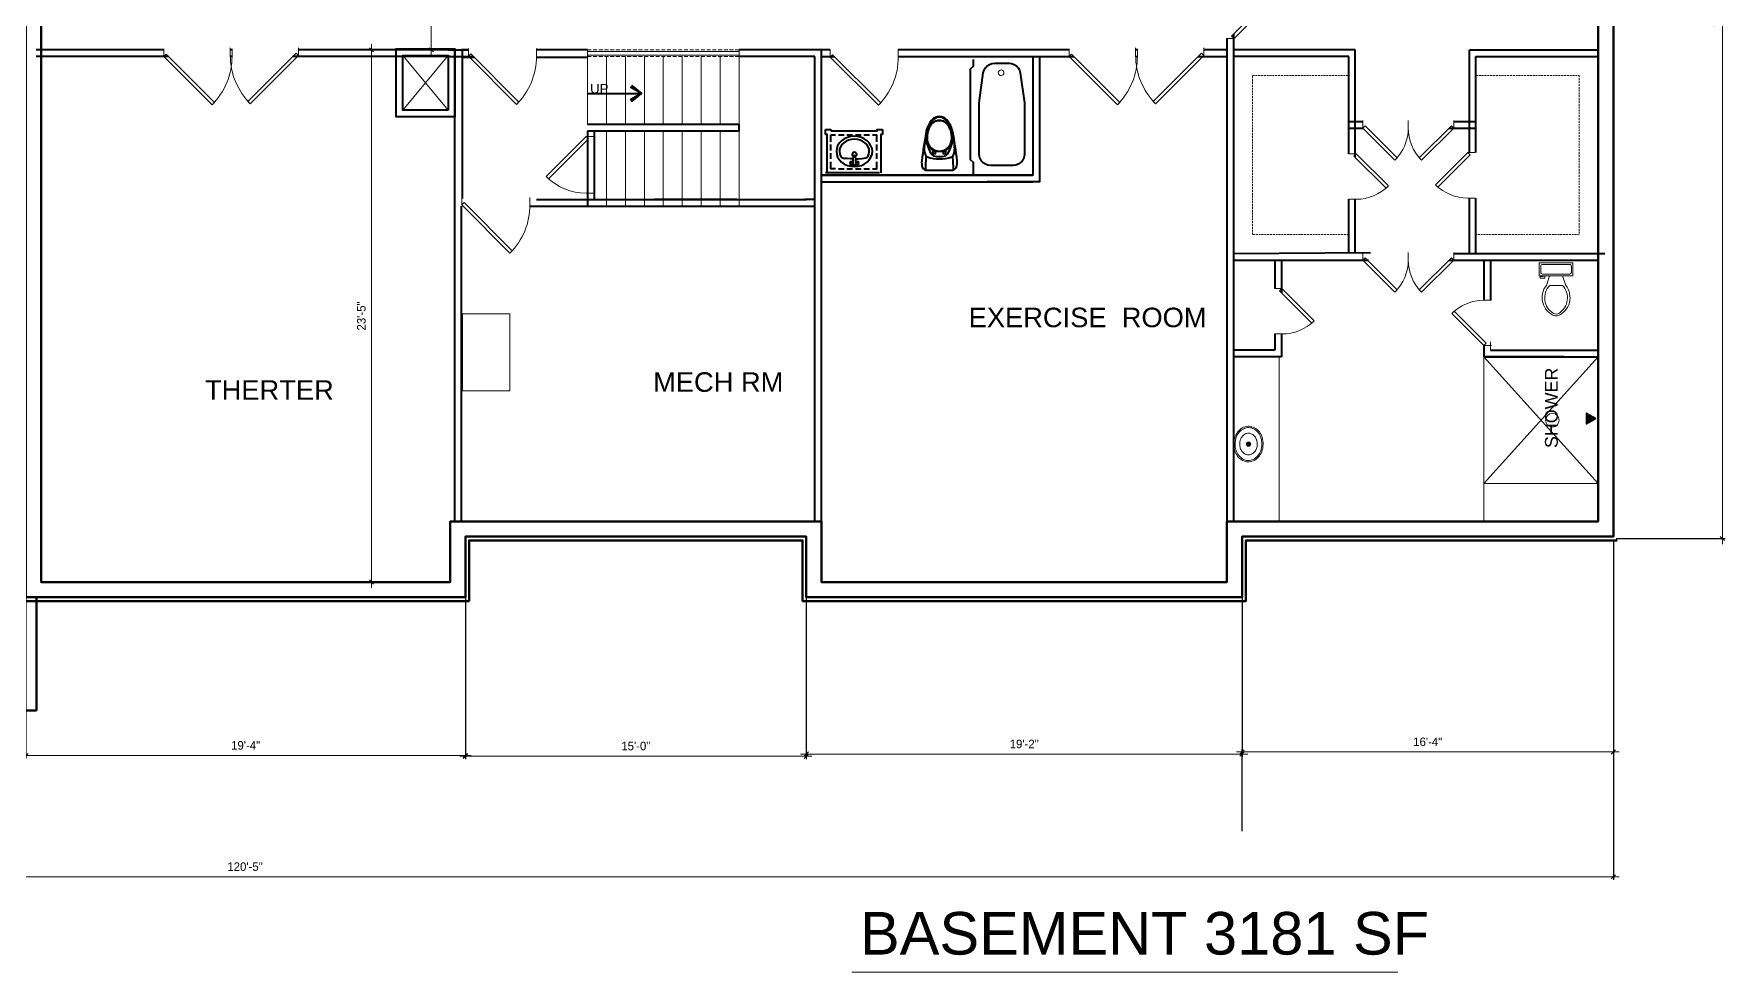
# Model space of a CAD drawing. Extents: x 4834 to 83801, y -13735 to 32221.
# Drawn here: x 10086 to 10979, y -10942 to -10446 of the extents above; entities that cross this region are included whole.
import ezdxf

# ---------------------------------------------------------------- set-up
doc = ezdxf.new("R2010")
doc.units = 0
doc.header["$LTSCALE"] = 8
doc.header["$MEASUREMENT"] = 0
doc.linetypes.add('HIDDEN', pattern=[0.375, 0.25, -0.125])
doc.linetypes.add('Hidden (½x)', pattern=[0.1875, 0.125, -0.0625])
doc.layers.get('0').update_dxf_attribs({"lineweight": 9})
doc.layers.get('DefPoints').update_dxf_attribs({"color": 17})
for name, color, linetype, lineweight in [('A-DIM-480', 52, 'Continuous', 18), ('A-LIGHT+', 133, 'Continuous', 9), ('A-stairs', 30, 'Continuous', 13), ('A-WALL', 7, 'Continuous', 40), ('A-Wall-New', 1, 'Continuous', 50), ('A-Wall-Partition', 3, 'Continuous', 35), ('AFURNITURE', 134, 'Continuous', 18), ('Details', 2, 'Continuous', 15), ('DIM', 8, 'Continuous', 5), ('door', 43, 'Continuous', 13), ('Furniture', 132, 'Continuous', 5), ('hatch', 8, 'Continuous', 13), ('TEXT', 6, 'Continuous', 25)]:
    doc.layers.add(name, color=color, linetype=linetype, lineweight=lineweight)
doc.layers.add('PDF2_Layer 1', color=7, linetype='Continuous', true_color=0xffffff)
doc.layers.add('PDF3_Text', color=7, linetype='Continuous')
doc.styles.add('PDF Arial', font='arial.ttf')
doc.styles.get("Standard").update_dxf_attribs({"font": 'stylu.ttf'})
doc.dimstyles.new('Forum 24', dxfattribs={"dimscale": 24, "dimtxt": 0.1875, "dimasz": 0.09375, "dimexe": 0.0625, "dimexo": 0.0625, "dimgap": 0.125, "dimtad": 1, "dimdec": 4, "dimrnd": 1, "dimzin": 7, "dimdsep": 46, "dimlunit": 4, "dimtxsty": 'Standard', "dimblk": 'OBLIQUE', "dimblk1": 'DIMTICK', "dimblk2": 'OBLIQUE', "dimcen": -0.0625, "dimdle": 0.125, "dimclrd": 256, "dimclre": 256, "dimclrt": 256, "dimadec": 0, "dimazin": 0, "dimtfac": 1, "dimtdec": 4, "dimtmove": 1, "dimatfit": 3, "dimfxl": 0.0625, "dimtvp": 1.2, "dimfrac": 2, "dimtolj": 1, "dimtzin": 7, "dimlwd": 13, "dimarcsym": 0})

# ---------------------------------------------------------------- blocks, each defined once
blk = doc.blocks.new('Toilet - top')
for p, q in [((-10, -8.5), (-8, -8.5)), ((-10, -9.5), (-10, -8.5)), ((-7, -9.5), (-10, -9.5)), ((-8, -8.5), (-8, -8)), ((-7, -8), (-7, -9.5)), ((-4, -8), (-6, -14)), ((4, -8), (6, -14)), ((9.5, -6), (9.5, -2)), ((4, -14), (-4, -14))]:
    blk.add_line(p, q)
blk.add_lwpolyline([(10.5, -8), (10.5, 0), (-10.5, 0), (-10.5, -8)], close=True)
for points in [[(-9.5, -2), (-9.5, -6)], [(8.5, -1), (-8.5, -1)], [(-8.5, -7), (8.5, -7)]]:
    blk.add_lwpolyline(points)
for centre, radius, start, end in [((-8.6, -1.9), 0.884, 81.8699, 188.1301), ((-8.6, -6.1), 0.884, 171.8699, 278.1301), ((8.6, -1.9), 0.884, 351.8699, 98.1301), ((8.6, -6.1), 0.884, 261.8699, 8.1301), ((3.5, -21.6), 12.2, 141.4691, 247.9714), ((4.2, -21.8), 11.3, 136.3677, 238.9468), ((-3.5, -21.6), 12.2, 292.0284, 38.5307), ((-4.2, -21.8), 11.3, 301.053, 43.6321), ((0, -27.9), 4, 245.7318, 294.2682), ((0, -29), 4, 254.8605, 285.1395)]:
    blk.add_arc(centre, radius, start, end)
blk = doc.blocks.new('*U2475')
for p, q in [((-24, 0), (-24, 4)), ((0, 0), (0, 4))]:
    blk.add_line(p, q)
blk.add_lwpolyline([(0, 0), (-16.97, -16.97), (-18.21, -15.73), (-1.24, 1.24)], close=True)
blk.add_arc((0, 0), 24, 180, 225)
blk = doc.blocks.new('Sink - Oval top')
for p, q in [((-1, 0), (1, 0)), ((0, 1), (0, -1))]:
    blk.add_line(p, q)
at = {"linetype": 'Continuous'}
for points in [[(-12.2, 0.4, 0.117634), (-11.5, -3.4, 0.104469), (-8.9, -6.8, 0.090016), (-5.1, -9.1, 0.08192), (-0.3, -10, 0.08192), (4.5, -9.4, 0.090016), (8.4, -7.4, 0.104469), (11.2, -4.1, 0.117634), (12.2, -0.4, 0.117634), (11.5, 3.4, 0.104469), (8.9, 6.8, 0.090016), (5.1, 9.1, 0.08192), (0.3, 10, 0.08192), (-4.5, 9.4, 0.090016), (-8.4, 7.4, 0.104469), (-11.2, 4.1, 0.117634)], [(-11.3, 0.2, 0.118622), (-10.5, -3.3, 0.104678), (-8.1, -6.4, 0.089562), (-4.5, -8.4, 0.081185), (-0.1, -9.2, 0.081185), (4.3, -8.5, 0.089562), (7.9, -6.6, 0.104678), (10.4, -3.5, 0.118622), (11.3, -0.2, 0.118622), (10.5, 3.3, 0.104678), (8.1, 6.4, 0.089562), (4.5, 8.4, 0.081185), (0.1, 9.2, 0.081185), (-4.3, 8.5, 0.089562), (-7.9, 6.6, 0.104678), (-10.4, 3.5, 0.118622)], [(-7.4, 0.1, 0.118283), (-6.9, -2.2, 0.104607), (-5.3, -4.2, 0.089718), (-3, -5.5, 0.081436), (-0.1, -6, 0.081436), (2.8, -5.6, 0.089718), (5.2, -4.3, 0.104607), (6.9, -2.3, 0.118283), (7.4, -0.1, 0.118283), (6.9, 2.2, 0.104607), (5.3, 4.2, 0.089718), (3, 5.5, 0.081436), (0.1, 6, 0.081436), (-2.8, 5.6, 0.089718), (-5.2, 4.3, 0.104607), (-6.9, 2.3, 0.118283)]]:
    blk.add_lwpolyline(points, format="xyb", close=True, dxfattribs=at)
for radius in [1.5, 1]:
    blk.add_circle((0, 0), radius)
blk = doc.blocks.new('*U2477')
for p, q in [((0, 0), (0, -4)), ((24, 0), (24, -4))]:
    blk.add_line(p, q)
blk.add_lwpolyline([(0, 0), (16.97, 16.97), (18.21, 15.73), (1.24, -1.24)], close=True)
blk.add_arc((0, 0), 24, 0, 45)
blk = doc.blocks.new('*U2476')
for p, q in [((0, 0), (0, 4)), ((24, 0), (24, 4))]:
    blk.add_line(p, q)
blk.add_lwpolyline([(0, 0), (16.97, -16.97), (18.21, -15.73), (1.24, 1.24)], close=True)
blk.add_arc((0, 0), 24, 315, 0)
blk = doc.blocks.new('*U2486')
for p, q in [((0, 0), (0, -4)), ((24, 0), (24, -4))]:
    blk.add_line(p, q)
blk.add_lwpolyline([(0, 0), (16.97, 16.97), (18.21, 15.73), (1.24, -1.24)], close=True)
blk.add_arc((0, 0), 24, 0, 45)
blk = doc.blocks.new('*U2568')
for p, q in [((0, 0), (0, -4)), ((-36, 0), (-36, -4))]:
    blk.add_line(p, q)
blk.add_lwpolyline([(0, 0), (-25.46, 25.46), (-26.69, 24.22), (-1.24, -1.24)], close=True)
blk.add_arc((0, 0), 36, 135, 180)
blk = doc.blocks.new('*U172')
for p, q in [((-36, 0), (-36, 4)), ((0, 0), (0, 4))]:
    blk.add_line(p, q)
blk.add_lwpolyline([(0, 0), (-25.46, -25.46), (-26.69, -24.22), (-1.24, 1.24)], close=True)
blk.add_arc((0, 0), 36, 180, 225)
blk = doc.blocks.new('*U2569')
for p, q in [((-36, 0), (-36, 4)), ((0, 0), (0, 4))]:
    blk.add_line(p, q)
blk.add_lwpolyline([(0, 0), (-25.46, -25.46), (-26.69, -24.22), (-1.24, 1.24)], close=True)
blk.add_arc((0, 0), 36, 180, 225)
blk = doc.blocks.new('*U2692')
for p, q in [((0, 0), (0, 4)), ((36, 0), (36, 4))]:
    blk.add_line(p, q)
blk.add_lwpolyline([(0, 0), (25.46, -25.46), (26.69, -24.22), (1.24, 1.24)], close=True)
blk.add_arc((0, 0), 36, 315, 0)
blk = doc.blocks.new('_Oblique')
at = {"color": 0, "linetype": 'ByBlock', "lineweight": -2}
blk.add_line((-0.5, -0.5), (0.5, 0.5), dxfattribs=at)
blk = doc.blocks.new('*D2670')
at = {"layer": 'A-DIM-480', "lineweight": -2, "transparency": 16777216}
for p, q in [((10919.55, -10714.08), (10919.55, -10826.79)), ((10723.55, -10867.08), (10723.55, -10823.79))]:
    blk.add_line(p, q, dxfattribs=at)
at = {"layer": 'A-DIM-480', "lineweight": 13, "transparency": 16777216}
blk.add_line((10720.55, -10825.29), (10922.55, -10825.29), dxfattribs=at)
at = {"layer": 'DefPoints', "color": 0, "transparency": 16777216}
for p in [(10919.55, -10712.58), (10919.55, -10825.29), (10723.55, -10868.58)]:
    blk.add_point(p, dxfattribs=at)
at = {"layer": 'A-DIM-480', "lineweight": 13, "transparency": 16777216, "xscale": 2.25, "yscale": 2.25, "zscale": 2.25, "rotation": 180}
blk.add_blockref('_Oblique', (10723.55, -10825.29), dxfattribs=at)
at = {"layer": 'A-DIM-480', "lineweight": 13, "transparency": 16777216, "xscale": 2.25, "yscale": 2.25, "zscale": 2.25}
blk.add_blockref('_Oblique', (10919.55, -10825.29), dxfattribs=at)
at = {"layer": 'A-DIM-480', "transparency": 16777216, "insert": (10821.55, -10819.94), "char_height": 4.5, "attachment_point": 5}
blk.add_mtext('\\A1;16\'-4"', dxfattribs=at)
blk = doc.blocks.new('DIMTICK')
for p, q in [((-1, 0), (1, 0)), ((0, 1), (0, -1))]:
    blk.add_line(p, q)
at = {"const_width": 0.141}
blk.add_lwpolyline([(0.71, 0.71), (-0.71, -0.71)], dxfattribs=at)
blk = doc.blocks.new('*D2671')
at = {"layer": 'A-DIM-480', "lineweight": -2, "transparency": 16777216}
for p, q in [((10919.55, -10714.08), (10919.55, -10892.72)), ((9474.78, -10806.08), (9474.78, -10892.72))]:
    blk.add_line(p, q, dxfattribs=at)
at = {"layer": 'A-DIM-480', "lineweight": 13, "transparency": 16777216}
blk.add_line((9471.78, -10891.22), (10922.55, -10891.22), dxfattribs=at)
at = {"layer": 'DefPoints', "color": 0, "transparency": 16777216}
for p in [(10919.55, -10712.58), (9474.78, -10804.58), (10919.55, -10891.22)]:
    blk.add_point(p, dxfattribs=at)
at = {"layer": 'A-DIM-480', "lineweight": 13, "transparency": 16777216, "xscale": 2.25, "yscale": 2.25, "zscale": 2.25, "rotation": 180}
blk.add_blockref('_Oblique', (9474.78, -10891.22), dxfattribs=at)
at = {"layer": 'A-DIM-480', "lineweight": 13, "transparency": 16777216, "xscale": 2.25, "yscale": 2.25, "zscale": 2.25}
blk.add_blockref('_Oblique', (10919.55, -10891.22), dxfattribs=at)
at = {"layer": 'A-DIM-480', "transparency": 16777216, "insert": (10197.16, -10885.85), "char_height": 4.5, "attachment_point": 5}
blk.add_mtext('\\A1;120\'-5"', dxfattribs=at)
blk = doc.blocks.new('*D2669')
at = {"layer": 'A-DIM-480', "lineweight": -2, "transparency": 16777216}
for p, q in [((10921.05, -10156.5), (10978.59, -10156.5)), ((10921.05, -10712.58), (10978.59, -10712.58))]:
    blk.add_line(p, q, dxfattribs=at)
at = {"layer": 'A-DIM-480', "lineweight": 13, "transparency": 16777216}
blk.add_line((10977.09, -10715.58), (10977.09, -10153.5), dxfattribs=at)
at = {"layer": 'DefPoints', "color": 0, "transparency": 16777216}
for p in [(10919.55, -10156.5), (10977.09, -10156.5), (10919.55, -10712.58)]:
    blk.add_point(p, dxfattribs=at)
at = {"layer": 'A-DIM-480', "lineweight": 13, "transparency": 16777216, "xscale": 2.25, "yscale": 2.25, "zscale": 2.25}
for p, rotation in [((10977.09, -10156.5), 90), ((10977.09, -10712.58), 270)]:
    blk.add_blockref('_Oblique', p, dxfattribs=dict(at, rotation=rotation))
at = {"layer": 'A-DIM-480', "transparency": 16777216, "insert": (10971.74, -10434.54), "char_height": 4.5, "attachment_point": 5, "rotation": 90}
blk.add_mtext('\\A1;46\'-4"', dxfattribs=at)
blk = doc.blocks.new('*D2677')
at = {"layer": 'A-DIM-480', "lineweight": -2, "transparency": 16777216}
for p, q in [((10081.49, -10738.71), (10081.49, -10828.67)), ((10313.47, -10746.08), (10313.47, -10828.67))]:
    blk.add_line(p, q, dxfattribs=at)
at = {"layer": 'A-DIM-480', "lineweight": 13, "transparency": 16777216}
blk.add_line((10078.49, -10827.17), (10316.47, -10827.17), dxfattribs=at)
at = {"layer": 'DefPoints', "color": 0, "transparency": 16777216}
for p in [(10081.49, -10737.21), (10313.47, -10744.58), (10313.47, -10827.17)]:
    blk.add_point(p, dxfattribs=at)
at = {"layer": 'A-DIM-480', "lineweight": 13, "transparency": 16777216, "xscale": 2.25, "yscale": 2.25, "zscale": 2.25, "rotation": 180}
blk.add_blockref('_Oblique', (10081.49, -10827.17), dxfattribs=at)
at = {"layer": 'A-DIM-480', "lineweight": 13, "transparency": 16777216, "xscale": 2.25, "yscale": 2.25, "zscale": 2.25}
blk.add_blockref('_Oblique', (10313.47, -10827.17), dxfattribs=at)
at = {"layer": 'A-DIM-480', "transparency": 16777216, "insert": (10197.48, -10821.82), "char_height": 4.5, "attachment_point": 5}
blk.add_mtext('\\A1;19\'-4"', dxfattribs=at)
blk = doc.blocks.new('*D2678')
at = {"layer": 'A-DIM-480', "lineweight": -2, "transparency": 16777216}
for p, q in [((10313.47, -10714.08), (10313.47, -10829.04)), ((10493.47, -10714.08), (10493.47, -10829.04))]:
    blk.add_line(p, q, dxfattribs=at)
at = {"layer": 'A-DIM-480', "lineweight": 13, "transparency": 16777216}
blk.add_line((10310.47, -10827.54), (10496.47, -10827.54), dxfattribs=at)
at = {"layer": 'DefPoints', "color": 0, "transparency": 16777216}
for p in [(10313.47, -10712.58), (10493.47, -10712.58), (10493.47, -10827.54)]:
    blk.add_point(p, dxfattribs=at)
at = {"layer": 'A-DIM-480', "lineweight": 13, "transparency": 16777216, "xscale": 2.25, "yscale": 2.25, "zscale": 2.25, "rotation": 180}
blk.add_blockref('_Oblique', (10313.47, -10827.54), dxfattribs=at)
at = {"layer": 'A-DIM-480', "lineweight": 13, "transparency": 16777216, "xscale": 2.25, "yscale": 2.25, "zscale": 2.25}
blk.add_blockref('_Oblique', (10493.47, -10827.54), dxfattribs=at)
at = {"layer": 'A-DIM-480', "transparency": 16777216, "insert": (10403.47, -10822.18), "char_height": 4.5, "attachment_point": 5}
blk.add_mtext('\\A1;15\'-0"', dxfattribs=at)
blk = doc.blocks.new('*D2679')
at = {"layer": 'A-DIM-480', "lineweight": -2, "transparency": 16777216}
for p, q in [((10723.55, -10737.08), (10723.55, -10827.92)), ((10493.47, -10746.08), (10493.47, -10827.92))]:
    blk.add_line(p, q, dxfattribs=at)
at = {"layer": 'A-DIM-480', "lineweight": 13, "transparency": 16777216}
blk.add_line((10490.47, -10826.42), (10726.55, -10826.42), dxfattribs=at)
at = {"layer": 'DefPoints', "color": 0, "transparency": 16777216}
for p in [(10723.55, -10735.58), (10493.47, -10744.58), (10723.55, -10826.42)]:
    blk.add_point(p, dxfattribs=at)
at = {"layer": 'A-DIM-480', "lineweight": 13, "transparency": 16777216, "xscale": 2.25, "yscale": 2.25, "zscale": 2.25, "rotation": 180}
blk.add_blockref('_Oblique', (10493.47, -10826.42), dxfattribs=at)
at = {"layer": 'A-DIM-480', "lineweight": 13, "transparency": 16777216, "xscale": 2.25, "yscale": 2.25, "zscale": 2.25}
blk.add_blockref('_Oblique', (10723.55, -10826.42), dxfattribs=at)
at = {"layer": 'A-DIM-480', "transparency": 16777216, "insert": (10608.51, -10821.09), "char_height": 4.5, "attachment_point": 5}
blk.add_mtext('\\A1;19\'-2"', dxfattribs=at)
blk = doc.blocks.new('*U2573')
for p, q in [((-30, 0), (-30, 4)), ((0, 0), (0, 4))]:
    blk.add_line(p, q)
blk.add_lwpolyline([(0, 0), (-21.21, -21.21), (-22.45, -19.98), (-1.24, 1.24)], close=True)
blk.add_arc((0, 0), 30, 180, 225)
blk = doc.blocks.new('*D2716')
at = {"layer": 'A-DIM-480', "lineweight": 13, "transparency": 16777216}
blk.add_line((10295.46, -10457.54), (10295.46, -10161.5), dxfattribs=at)
at = {"layer": 'A-DIM-480', "lineweight": -2, "transparency": 16777216}
for p, q in [((10313.58, -10164.5), (10293.96, -10164.5)), ((10313.58, -10454.54), (10293.96, -10454.54))]:
    blk.add_line(p, q, dxfattribs=at)
at = {"layer": 'DefPoints', "color": 0, "transparency": 16777216}
for p in [(10295.46, -10164.5), (10315.08, -10164.5), (10315.08, -10454.54)]:
    blk.add_point(p, dxfattribs=at)
at = {"layer": 'A-DIM-480', "lineweight": 13, "transparency": 16777216, "xscale": 2.25, "yscale": 2.25, "zscale": 2.25}
for p, rotation in [((10295.46, -10164.5), 90), ((10295.46, -10454.54), 270)]:
    blk.add_blockref('_Oblique', p, dxfattribs=dict(at, rotation=rotation))
at = {"layer": 'A-DIM-480', "transparency": 16777216, "insert": (10290.11, -10309.52), "char_height": 4.5, "attachment_point": 5, "rotation": 90}
blk.add_mtext('\\A1;24\'-2"', dxfattribs=at)
blk = doc.blocks.new('*D2717')
at = {"layer": 'A-DIM-480', "lineweight": -2, "transparency": 16777216}
for p, q in [((10293.96, -10454.54), (10262.43, -10454.54)), ((10293.96, -10735.58), (10262.43, -10735.58))]:
    blk.add_line(p, q, dxfattribs=at)
at = {"layer": 'A-DIM-480', "lineweight": 13, "transparency": 16777216}
blk.add_line((10263.93, -10451.54), (10263.93, -10738.58), dxfattribs=at)
at = {"layer": 'DefPoints', "color": 0, "transparency": 16777216}
for p in [(10295.46, -10454.54), (10263.93, -10735.58), (10295.46, -10735.58)]:
    blk.add_point(p, dxfattribs=at)
at = {"layer": 'A-DIM-480', "lineweight": 13, "transparency": 16777216, "xscale": 2.25, "yscale": 2.25, "zscale": 2.25}
for p, rotation in [((10263.93, -10454.54), 90), ((10263.93, -10735.58), 270)]:
    blk.add_blockref('_Oblique', p, dxfattribs=dict(at, rotation=rotation))
at = {"layer": 'A-DIM-480', "transparency": 16777216, "insert": (10258.58, -10595.06), "char_height": 4.5, "attachment_point": 5, "rotation": 90}
blk.add_mtext('\\A1;23\'-5"', dxfattribs=at)

msp = doc.modelspace()

# ---------------------------------------------------------------- hatches: boundary and pattern name
at = {"layer": 'DIM'}
h = msp.add_hatch(dxfattribs=at)
h.set_pattern_fill('ANSI31', color=1, angle=30)
h.set_pattern_definition([(75, (-2128.23107, -27850.77866), (-0.1207407283, 0.03235238064), [])])
h.paths.add_polyline_path([(10905.27141, -10646.35081), (10910.21692, -10649.2061), (10905.31963, -10652.03355), (10905.31963, -10646.37865)])

# ---------------------------------------------------------------- linework, layer by layer
at = {"layer": 'A-LIGHT+'}
msp.add_lwpolyline([(10312.00916, -10593.86441), (10336.94821, -10593.86441), (10336.94821, -10634.51666), (10312.00916, -10634.51666)], close=True, dxfattribs=at)
at = {"layer": 'A-stairs'}
for p, q in [((10377.96661, -10454.53785), (10377.96661, -10494.03785)), ((10377.96661, -10455.38566), (10457.96661, -10455.38566)), ((10457.96661, -10454.53785), (10457.96661, -10494.03785)), ((10377.96661, -10457.38566), (10457.96661, -10457.38566)), ((10387.96661, -10458.03785), (10387.96661, -10494.03785)), ((10397.96661, -10458.03785), (10397.96661, -10494.03785)), ((10407.96661, -10458.03785), (10407.96661, -10494.03785)), ((10417.96661, -10458.03785), (10417.96661, -10494.03785)), ((10427.96661, -10458.03785), (10427.96661, -10494.03785)), ((10437.96661, -10458.03785), (10437.96661, -10494.03785)), ((10447.96661, -10458.03785), (10447.96661, -10494.03785)), ((10387.96661, -10497.53785), (10387.96661, -10537.05785)), ((10397.96661, -10497.53785), (10397.96661, -10537.05785)), ((10407.96661, -10497.53785), (10407.96661, -10537.05785)), ((10417.96661, -10497.53785), (10417.96661, -10537.05785)), ((10427.96661, -10497.53785), (10427.96661, -10537.05785)), ((10437.96661, -10497.53785), (10437.96661, -10537.05785)), ((10447.96661, -10497.53785), (10447.96661, -10537.05785)), ((10457.96661, -10497.53785), (10457.96661, -10537.05785))]:
    msp.add_line(p, q, dxfattribs=at)
at = {"layer": 'A-WALL'}
for p, q in [((10719.04946, -10446.25171), (10719.04946, -10703.57718)), ((10154.29118, -10454.53785), (10086.79885, -10454.53785)), ((10190.29118, -10454.53785), (10189.38901, -10454.53785)), ((10305.46946, -10454.53785), (10225.38901, -10454.53785)), ((10304.5069, -10454.53785), (10315.07594, -10454.53785)), ((10315.07594, -10454.53785), (10311.46946, -10454.53785)), ((10377.96661, -10454.53785), (10351.07594, -10454.53785)), ((10501.46946, -10454.53785), (10457.96661, -10454.53785)), ((10501.46946, -10713.8814), (10501.46946, -10454.53785)), ((10506.05466, -10454.53785), (10501.46946, -10454.53785)), ((10632.24558, -10454.53785), (10542.05466, -10454.53785)), ((10668.24558, -10454.53785), (10667.34342, -10454.53785)), ((10715.54946, -10454.53785), (10703.34342, -10454.53785)), ((10715.54946, -10448.50247), (10715.54946, -10703.57718)), ((10783.31667, -10454.53785), (10719.04946, -10454.53785)), ((10783.31667, -10511.22108), (10783.31667, -10454.53785)), ((10843.5253, -10454.53785), (10911.54946, -10454.53785)), ((10843.5253, -10508.77786), (10843.5253, -10454.53785)), ((10156.76605, -10458.03785), (10086.79885, -10458.03785)), ((10190.29118, -10458.03785), (10189.39248, -10458.03785)), ((10305.46946, -10458.03785), (10222.41414, -10458.03785)), ((10305.46946, -10458.03785), (10317.59302, -10458.03785)), ((10318.23087, -10458.53785), (10311.46946, -10458.53785)), ((10377.96661, -10458.53785), (10351.06952, -10458.53785)), ((10497.96946, -10458.03785), (10457.96661, -10458.03785)), ((10497.96946, -10703.57718), (10497.96946, -10458.03785)), ((10501.46946, -10458.03785), (10508.21188, -10458.03785)), ((10542.05466, -10458.03785), (10634.72046, -10458.03785)), ((10667.34689, -10458.03785), (10668.24558, -10458.03785)), ((10700.36854, -10458.03785), (10715.54946, -10458.03785)), ((10779.81667, -10458.03785), (10719.04946, -10458.03785)), ((10779.81667, -10509.42775), (10779.81667, -10458.03785)), ((10847.0253, -10458.03785), (10911.54946, -10458.03785)), ((10847.0253, -10508.77786), (10847.0253, -10458.03785)), ((10457.96661, -10494.03785), (10377.96661, -10494.03785)), ((10457.96661, -10497.53785), (10377.96661, -10497.53785)), ((10378.03705, -10497.53785), (10378.03705, -10537.05785)), ((10381.46661, -10497.53785), (10381.46661, -10533.55785)), ((10457.96661, -10497.53785), (10457.96661, -10494.03785)), ((10779.31667, -10492.30666), (10787.26031, -10492.30666)), ((10779.31667, -10495.80666), (10787.26031, -10495.80666)), ((10832.79276, -10495.80666), (10847.0253, -10495.80666)), ((10835.26031, -10492.30666), (10847.0253, -10492.30666)), ((10613.03012, -10520.75641), (10501.46946, -10520.75641)), ((10501.46946, -10520.75641), (10613.03012, -10520.75641)), ((10501.46946, -10524.25641), (10613.03012, -10524.25641)), ((10351.07594, -10533.55785), (10493.46946, -10533.55785)), ((10456.71765, -10533.55785), (10413.37432, -10533.55785)), ((10497.96946, -10533.55785), (10492.71765, -10533.55785)), ((10779.81667, -10562.01056), (10779.81667, -10533.42775)), ((10783.31667, -10562.01056), (10783.31667, -10533.45659)), ((10843.5253, -10562.01056), (10843.5253, -10532.77786)), ((10847.0253, -10562.01056), (10847.0253, -10532.77483)), ((10347.57042, -10537.05785), (10493.46946, -10537.05785)), ((10413.37432, -10537.05785), (10456.71765, -10537.05785)), ((10490.24277, -10537.05785), (10497.96946, -10537.05785)), ((10719.04946, -10562.13434), (10791.26031, -10561.51789)), ((10835.26031, -10562.01056), (10915.02946, -10562.01056)), ((10719.04946, -10565.51056), (10790.22785, -10565.51056)), ((10740.79637, -10565.51056), (10740.79637, -10580.57627)), ((10744.29637, -10565.51056), (10744.29637, -10582.75942)), ((10832.79276, -10565.51056), (10911.52946, -10565.51056)), ((10851.20736, -10566.06553), (10851.20736, -10586.74063)), ((10854.70736, -10566.06553), (10854.70736, -10586.74063)), ((10740.79637, -10604.57627), (10740.79637, -10613.11314)), ((10744.29637, -10604.57627), (10744.29637, -10616.61314)), ((10740.79637, -10613.11314), (10719.04946, -10613.11314)), ((10744.29637, -10616.61314), (10719.04946, -10616.61314)), ((10851.20736, -10610.74063), (10851.20736, -10616.61314)), ((10851.20736, -10616.61314), (10911.52946, -10616.61314)), ((10893.42229, -10616.61314), (10851.20736, -10616.61314)), ((10854.70736, -10613.11314), (10911.52946, -10613.11314))]:
    msp.add_line(p, q, dxfattribs=at)
for points in [[(10307.96946, -10489.92964), (10276.94946, -10489.92964), (10276.94946, -10453.94964), (10307.96946, -10453.94964)], [(10304.46946, -10486.42964), (10280.44946, -10486.42964), (10280.44946, -10457.44964), (10304.46946, -10457.44964)], [(10592.91946, -10461.54974), (10600.51946, -10461.54974), (10601.87946, -10461.70974), (10603.23946, -10462.19041), (10604.43946, -10462.98974), (10605.40012, -10464.11041), (10606.04012, -10465.31041), (10606.43946, -10466.75041), (10608.68012, -10482.59041), (10608.68012, -10509.54974), (10608.51946, -10510.91041), (10608.12012, -10512.19041), (10607.40012, -10513.31041), (10606.43946, -10514.26974), (10605.32012, -10514.98974), (10604.04012, -10515.39041), (10602.68012, -10515.54974), (10590.68012, -10515.54974), (10589.32012, -10515.39041), (10588.12012, -10514.98974), (10586.91946, -10514.26974), (10585.96012, -10513.31041), (10585.32012, -10512.19041), (10584.84012, -10510.91041), (10584.68012, -10509.54974), (10584.68012, -10482.59041), (10586.91946, -10466.75041), (10587.32012, -10465.31041), (10588.03946, -10464.11041), (10588.99946, -10462.98974), (10590.12012, -10462.19041), (10591.47946, -10461.70974)], [(10510.02121, -10511.14967), (10510.98054, -10512.58967), (10512.10054, -10513.78967), (10513.54054, -10514.82967), (10515.14121, -10515.54967), (10516.98054, -10515.94967), (10518.82054, -10516.10967), (10520.74054, -10515.94967), (10522.58121, -10515.54967), (10524.10054, -10514.82967), (10525.54054, -10513.78967), (10526.74054, -10512.58967), (10527.62054, -10511.14967), (10528.18054, -10509.70967), (10528.34054, -10508.10967), (10528.18054, -10506.58967), (10527.62054, -10505.14967), (10526.74054, -10503.70967), (10525.54054, -10502.50967), (10524.10054, -10501.46967), (10522.58121, -10500.74967), (10520.74054, -10500.26967), (10518.82054, -10500.10967), (10516.98054, -10500.26967), (10515.14121, -10500.74967), (10513.54054, -10501.46967), (10512.10054, -10502.50967), (10510.98054, -10503.70967), (10510.02121, -10505.14967), (10509.54054, -10506.58967), (10509.38054, -10508.10967), (10509.54054, -10509.70967)], [(10518.42121, -10510.26974), (10519.30121, -10510.26974), (10519.62121, -10515.22974), (10518.10121, -10515.22974)]]:
    msp.add_lwpolyline(points, close=True, dxfattribs=at)
for points in [[(10307.96946, -10532.96964), (10307.96946, -10453.94964)], [(10311.96946, -10532.96964), (10311.96946, -10453.94964)], [(10581.71946, -10520.75641), (10581.71946, -10514.02974), (10580.19946, -10512.58974), (10580.19946, -10464.58974), (10581.71946, -10463.06974), (10581.71946, -10459.54974)], [(10613.03012, -10458.03785), (10613.03012, -10520.75641), (10589.03012, -10520.75641)], [(10616.53012, -10458.03785), (10616.53012, -10524.25641), (10589.03012, -10524.25641)], [(10377.91639, -10477.67658), (10406.39705, -10477.67658), (10400.79639, -10480.71725), (10401.59705, -10481.67658), (10406.39705, -10477.67658), (10400.79639, -10474.42202), (10401.59705, -10473.46135), (10406.39705, -10477.67658)], [(10503.62054, -10496.58974), (10506.42054, -10496.58974)], [(10503.62054, -10499.30981), (10503.62054, -10496.58981)], [(10504.42121, -10519.54974), (10504.42121, -10499.31041), (10503.62121, -10499.31041)], [(10506.42121, -10496.58974), (10506.42121, -10497.30974)], [(10506.42121, -10497.30981), (10530.90121, -10497.30981), (10530.90121, -10496.58981), (10533.62121, -10496.58981)], [(10506.50054, -10503.14967), (10506.50054, -10499.46967)], [(10506.50054, -10499.46974), (10508.90121, -10499.46974)], [(10510.42121, -10499.46974), (10513.38054, -10499.46974)], [(10514.90054, -10499.46974), (10517.86054, -10499.46974)], [(10519.38054, -10499.46974), (10522.42121, -10499.46974)], [(10523.86121, -10499.46974), (10526.90121, -10499.46974)], [(10528.42121, -10499.46974), (10530.74054, -10499.46974)], [(10530.74054, -10503.14967), (10530.74054, -10499.46967)], [(10533.62054, -10499.30981), (10532.90054, -10499.30981), (10532.90054, -10519.54981)], [(10533.62054, -10496.58974), (10533.62054, -10499.30974)], [(10506.50054, -10507.62974), (10506.50054, -10504.58907)], [(10506.50054, -10512.10974), (10506.50054, -10509.15041)], [(10524.02121, -10511.78974), (10524.90054, -10511.62974), (10525.54054, -10511.22974), (10526.10054, -10510.58974), (10526.18054, -10510.50974), (10526.50054, -10509.54974), (10526.74054, -10508.10974), (10526.66054, -10507.06974), (10526.18054, -10505.78974), (10525.38054, -10504.58974), (10524.42121, -10503.62974), (10523.22054, -10502.82974), (10521.94054, -10502.26974), (10520.42121, -10501.86974), (10518.82054, -10501.78974), (10517.30121, -10501.86974), (10515.78054, -10502.26974), (10514.50054, -10502.82974), (10513.30121, -10503.62974), (10512.26054, -10504.58974), (10511.54054, -10505.78974), (10511.06121, -10507.06974), (10510.98054, -10508.10974), (10511.14121, -10509.54974), (10511.54054, -10510.50974), (10511.54054, -10510.58974), (10512.10054, -10511.22974), (10512.82054, -10511.62974), (10513.62054, -10511.86974)], [(10530.74054, -10507.62974), (10530.74054, -10504.58907)], [(10530.74054, -10512.10974), (10530.74054, -10509.15041)], [(10560.27946, -10507.54974), (10560.27946, -10509.31041), (10561.63946, -10509.31041), (10561.63946, -10507.70974)], [(10565.79946, -10508.26974), (10561.63946, -10508.26974)], [(10565.79946, -10507.70974), (10565.79946, -10509.30974), (10567.07946, -10509.30974), (10567.07946, -10507.55041)], [(10508.90121, -10517.30981), (10506.50054, -10517.30981), (10506.50054, -10513.62981)], [(10510.42121, -10517.30981), (10513.38054, -10517.30981)], [(10518.18054, -10512.10974), (10518.26054, -10512.10974), (10516.82054, -10512.10974), (10514.90054, -10511.95041), (10513.62054, -10511.87041)], [(10514.90054, -10517.30981), (10517.86054, -10517.30981)], [(10516.90054, -10513.78974), (10516.90054, -10513.54974), (10518.18054, -10513.54974)], [(10520.82054, -10515.22981), (10516.90054, -10515.22981), (10516.90054, -10514.91047)], [(10519.38054, -10512.10974), (10520.82054, -10512.10974), (10522.82054, -10511.95041), (10524.02121, -10511.79041)], [(10519.38054, -10517.30981), (10522.42121, -10517.30981)], [(10519.54054, -10513.54974), (10520.82054, -10513.54974), (10520.82054, -10513.78974)], [(10520.82054, -10514.90974), (10520.82054, -10515.22907)], [(10523.86121, -10517.30981), (10526.90121, -10517.30981)], [(10528.42121, -10517.30981), (10530.74054, -10517.30981), (10530.74054, -10513.62981)], [(10556.35946, -10518.02974), (10571.07946, -10518.02974)], [(10532.04454, -10519.47647), (10503.56521, -10519.47647)], [(10307.96946, -10703.57718), (10307.96946, -10529.34353)], [(10311.46946, -10703.60755), (10311.46946, -10537.05785)]]:
    msp.add_lwpolyline(points, dxfattribs=at)
for points in [[(10569.48546, -10496.62441, 0.021156664), (10568.63679, -10494.77041, 0.281418444), (10563.76012, -10491.78841, 0.281453184), (10558.88279, -10494.76974, -0.281453184), (10563.76012, -10491.78841, -0.281418444), (10568.63679, -10494.77041)], [(10567.67746, -10491.55041, 0.214379801), (10563.76012, -10489.78974, 0.214345747), (10559.84279, -10491.54974)], [(10567.15612, -10491.61041, 0.221217926), (10563.76012, -10490.03041, 0.221113501), (10560.36412, -10491.60974)], [(10556.60346, -10498.74034, 0.031463953), (10556.79212, -10502.64967, 0.098469508), (10559.72946, -10509.86974)], [(10558.80879, -10494.76107, 0.02080523), (10557.95412, -10496.61641, 0.094964082), (10557.26679, -10501.98974)], [(10567.79079, -10509.86841, 0.098480444), (10570.72479, -10502.62307, 0.031374075), (10570.91679, -10498.74307)], [(10572.81012, -10516.41307, 0.103510866), (10573.10412, -10513.12307, 0.019549883), (10570.76479, -10497.78307)], [(10519.33588, -10510.97567, 0.359104716), (10520.07588, -10509.58367, 0.358694798), (10518.85188, -10508.59101, 0.358636194), (10517.64188, -10509.60167, 0.358747601), (10518.40121, -10510.98301)], [(10555.72679, -10506.94841, 0.157076779), (10556.85346, -10511.08974, 0.232263816), (10556.60079, -10511.46974)], [(10556.83346, -10511.07374, -0.232384954), (10557.28946, -10511.03641, 0.165833806), (10570.23212, -10511.01641, -0.230967574), (10570.66612, -10511.09041, 0.156987896), (10571.79279, -10506.94974)], [(10557.33212, -10501.98301, 0.39644883), (10563.75879, -10508.02834, 0.396383379), (10570.18746, -10501.98301)], [(10556.12679, -10517.68707, 0.227585057), (10556.18146, -10517.92441, 0.228441993), (10556.40012, -10518.02974)], [(10556.27946, -10517.50574, 0.200060963), (10556.36012, -10517.70641, 0.200592105), (10556.56012, -10517.78974)], [(10570.87946, -10517.78707, 0.200272011), (10571.07879, -10517.70374, 0.199198061), (10571.15946, -10517.50307)], [(10571.12012, -10518.03241, 0.227335749), (10571.33879, -10517.92641, 0.226325098), (10571.39279, -10517.68974)]]:
    msp.add_lwpolyline(points, format="xyb", dxfattribs=at)
for centre, radius in [((10517.35328, -10514.38941), 0.69387), ((10520.39372, -10514.38941), 0.69365)]:
    msp.add_circle(centre, radius, dxfattribs=at)
for centre, radius, start, end in [((10569.51851, -10500.14737), 12.99937, 138.37442527, 168.02295372), ((10571.5993, -10501.10643), 14.75952, 139.88781451, 183.50881521), ((10555.92104, -10501.11067), 14.75882, 356.48678695, 40.10554316), ((10557.92193, -10500.1492), 12.99729, 11.96623809, 41.62095438), ((10752.56691, -10535.48754), 199.33164, 169.01321652, 173.55222032), ((10614.79832, -10509.0283), 59.15862, 168.9653029, 177.93485344), ((10555.91565, -10501.10764), 14.36401, 356.49521453, 18.22037881), ((10558.26115, -10500.17278), 12.69338, 10.80553346, 12.07971212), ((10512.80411, -10509.01888), 59.07527, 2.05315557, 11.03660223), ((10563.76099, -10501.59014), 6.84175, 183.51609307, 252.16440376), ((10561.04235, -10509.02572), 1.48295, 213.29292069, 254.74330368), ((10563.7592, -10501.59065), 6.84044, 287.83374665, 356.48750191), ((10566.47659, -10509.02663), 1.48481, 285.26243437, 326.64242163), ((10562.38963, -10514.07357), 8.02956, 173.22562414, 196.96430838), ((10556.63993, -10515.75202), 2.0405, 196.95501922, 267.00896425), ((10656.1763, -10518.93423), 99.81606, 175.70322175, 179.19378025), ((10563.75946, -10498.86223), 12.04751, 254.82658238, 285.17341762), ((10570.40005, -10511.50755), 0.51945, 4.1737485, 56.4951959), ((10471.34472, -10518.9306), 99.81513, 0.79993582, 4.29050977), ((10570.87869, -10515.74765), 2.04089, 272.99867838, 343.03733815)]:
    msp.add_arc(centre, radius, start, end, dxfattribs=at)
at = {"layer": 'A-Wall-New'}
for points in [[(10183.59034, -10254.07725), (10183.59034, -10270.40518), (10081.48946, -10270.42839), (10081.48946, -10743.57718), (10313.46946, -10743.57718), (10313.46946, -10711.57718), (10493.46946, -10711.57718), (10493.46946, -10743.57718), (10723.54875, -10743.57718), (10723.54948, -10711.57718), (10919.54946, -10711.57718), (10919.54946, -10156.49785), (10723.54946, -10156.49785), (10723.54946, -10096.49785), (10465.1504, -10096.49785), (10465.1504, -10156.49785), (10183.59034, -10156.49785), (10183.59034, -10182.07725)], [(10191.59034, -10189.31998), (10191.59034, -10278.40334), (10089.48946, -10278.42655), (10089.48946, -10735.57718), (10305.46946, -10735.57718), (10305.46946, -10703.57718), (10501.46946, -10703.57718), (10501.46946, -10735.57718), (10715.54893, -10735.57718), (10715.54967, -10703.57718), (10911.54946, -10703.57718), (10911.54946, -10164.49785), (10715.54946, -10164.49785), (10715.54946, -10104.49785), (10473.1504, -10104.49785), (10473.1504, -10164.49785), (10191.59034, -10164.49785), (10191.59034, -10189.31998)], [(10086.98946, -10743.57718), (10086.98946, -10803.38385), (9798.63916, -10803.38385), (9798.64055, -10533.34445), (10081.48946, -10533.34445)], [(10079.48946, -10745.57718), (10315.46946, -10745.57718), (10315.46946, -10713.57718), (10491.46946, -10713.57718), (10491.46946, -10745.57718), (10725.5487, -10745.57718), (10725.54944, -10713.57718), (10921.54946, -10713.57718)]]:
    msp.add_lwpolyline(points, dxfattribs=at)
at = {"layer": 'A-Wall-Partition'}
msp.add_lwpolyline([(10905.27141, -10646.35081), (10910.21692, -10649.2061), (10905.31963, -10652.03355), (10905.31963, -10646.37865)], close=True, dxfattribs=at)
at = {"layer": 'AFURNITURE', "linetype": 'HIDDEN', "ltscale": 0.5}
for p, q in [((10729.04946, -10552.01056), (10729.04946, -10468.03785)), ((10729.04946, -10468.03785), (10779.81667, -10468.03785)), ((10847.0253, -10468.03785), (10901.54846, -10468.03785)), ((10901.54846, -10468.03785), (10901.54846, -10552.01056)), ((10779.81667, -10552.01056), (10729.04946, -10552.01056)), ((10901.54846, -10552.01056), (10847.0253, -10552.01056))]:
    msp.add_line(p, q, dxfattribs=at)
at = {"layer": 'AFURNITURE'}
for p, q in [((10851.20736, -10683.59228), (10911.52946, -10616.61314)), ((10911.52946, -10683.59228), (10851.20736, -10616.61314))]:
    msp.add_line(p, q, dxfattribs=at)
at = {"layer": 'Details', "linetype": 'Hidden (½x)', "ltscale": 2}
for p, q in [((10457.96661, -10454.53785), (10377.96661, -10454.53785)), ((10457.96661, -10458.03785), (10377.96661, -10458.03785))]:
    msp.add_line(p, q, dxfattribs=at)
at = {"layer": 'DIM'}
for p, q in [((10851.20736, -10616.61314), (10851.20736, -10703.57718)), ((10854.70736, -10608.76576), (10854.70736, -10613.11314)), ((10851.20736, -10683.59228), (10911.52946, -10683.59228))]:
    msp.add_line(p, q, dxfattribs=at)
msp.add_circle((10887.36841, -10650.10271), 3.59445, dxfattribs=at)
at = {"layer": 'Furniture'}
for points in [[(10304.46946, -10457.44964), (10280.44946, -10486.42964)], [(10280.44946, -10457.44964), (10304.46946, -10486.42964)]]:
    msp.add_lwpolyline(points, dxfattribs=at)
at = {"layer": 'hatch'}
msp.add_lwpolyline([(10596.31946, -10465.14907, 0.414357993), (10594.84012, -10466.62974, 0.414282478), (10596.31946, -10468.10974, 0.414189189), (10597.79946, -10466.62974, 0.41426477)], format="xyb", close=True, dxfattribs=at)
at = {"layer": 'PDF2_Layer 1', "lineweight": 0}
for p, q in [((10743.04946, -10703.57718), (10743.04946, -10616.61314)), ((10313.46946, -10711.57718), (10313.46946, -10743.57718))]:
    msp.add_line(p, q, dxfattribs=at)
for points in [[(10251.44071, -10743.57718), (10313.46946, -10743.57718)], [(10517.49651, -10941.55883), (10805.7599, -10941.55883)]]:
    msp.add_lwpolyline(points, dxfattribs=at)

# ---------------------------------------------------------------- block references
at = {"layer": 'door', "lineweight": 20}
for name, p, rotation in [('*U2568', (10719.27357, -10448.50247), 270), ('*U2477', (10851.20736, -10610.74063), 90)]:
    msp.add_blockref(name, p, dxfattribs=dict(at, rotation=rotation))
at = {"layer": 'door', "lineweight": 20, "xscale": -1}
for name, p in [('*U2569', (10154.29118, -10458.03785)), ('*U2569', (10632.24558, -10458.03785)), ('*U2475', (10787.26031, -10495.81399)), ('*U2475', (10787.26031, -10565.51789))]:
    msp.add_blockref(name, p, dxfattribs=at)
at = {"layer": 'door', "lineweight": 20}
for name, p in [('*U2569', (10225.38901, -10457.53785)), ('*U2692', (10315.07594, -10457.85779)), ('*U2569', (10703.34342, -10457.53785)), ('*U2475', (10835.26031, -10495.81399)), ('*U2692', (10311.57594, -10536.42744)), ('*U2475', (10835.26031, -10565.51789))]:
    msp.add_blockref(name, p, dxfattribs=at)
at = {"layer": 'door', "lineweight": 20, "xscale": -1}
for name, p, rotation in [('*U2573', (10377.30052, -10500.22236), 270), ('*U2476', (10783.81667, -10509.42775), 90), ('*U2486', (10842.64395, -10508.77786), 90), ('*U2476', (10744.58809, -10580.57627), 90)]:
    msp.add_blockref(name, p, dxfattribs=dict(at, rotation=rotation))
at = {"layer": 'hatch', "xscale": -1}
msp.add_blockref('*U172', (10506.05466, -10458.35549), dxfattribs=at)
at = {"layer": 'hatch', "xscale": 0.8484843624469084, "yscale": 0.8484843624469084, "zscale": 0.8484843624469084}
msp.add_blockref('Toilet - top', (10889.31638, -10567.01037), dxfattribs=at)
at = {"layer": 'hatch', "xscale": 0.7698269942324512, "yscale": 0.7698269942324512, "zscale": 0.7698269942324512, "rotation": 89.67103015128791}
msp.add_blockref('Sink - Oval top', (10726.91936, -10662.68641), dxfattribs=at)

# ---------------------------------------------------------------- texts
at = {"layer": 'A-WALL', "insert": (10379.33797, -10472.54506), "char_height": 5.010742, "width": 7.7989123, "attachment_point": 1, "style": 'PDF Arial'}
msp.add_mtext('UP', dxfattribs=at)
at = {"layer": 'DIM', "insert": (10521.82404, -10932.59057), "char_height": 22.5, "attachment_point": 7, "style": 'PDF Arial'}
msp.add_mtext('BASEMENT 3181 SF', dxfattribs=at)
at = {"layer": 'PDF3_Text', "lineweight": 0, "attachment_point": 7, "style": 'PDF Arial'}
for s, insert, char_height in [('EXERCISE  ROOM', (10579.18894, -10601.13647), 10.3078125), ('MECH RM', (10412.58456, -10635.25785), 10.307812), ('THERTER', (10176.00795, -10639.29878), 10.307812)]:
    msp.add_mtext(s, dxfattribs=dict(at, insert=insert, char_height=char_height))
at = {"layer": 'TEXT', "insert": (10886.87821, -10643.57767), "char_height": 4.5, "width": 111.9107981, "attachment_point": 5, "rotation": 90}
msp.add_mtext('{\\fArial|b0|i0|c0|p34;\\H1.5x;SHOWER}', dxfattribs=at)

# ---------------------------------------------------------------- dimensions: what is measured, and where the dimension line sits
at = {"layer": 'A-DIM-480'}
for base, p1, p2, picture, middle in [((10295.45891, -10164.49785), (10315.07594, -10454.53785), (10315.07594, -10164.49785), '*D2716', (10290.10843, -10309.51785)), ((10977.08741, -10156.49785), (10919.54946, -10712.57718), (10919.54946, -10156.49785), '*D2669', (10971.73694, -10434.53751)), ((10263.93115, -10735.57718), (10295.45891, -10454.53785), (10295.45891, -10735.57718), '*D2717', (10258.58397, -10595.05751))]:
    dim = msp.add_linear_dim(base=base, p1=p1, p2=p2, angle=90, dimstyle='Forum 24', dxfattribs=at)
    dim.commit()
    dim.dimension.update_dxf_attribs({"geometry": picture, "text_midpoint": middle})
for base, p1, p2, picture, middle in [((10919.54946, -10891.21577), (9474.77852, -10804.57718), (10919.54946, -10712.57718), '*D2671', (10197.16399, -10885.85212)), ((10493.46946, -10827.54186), (10313.46946, -10712.57718), (10493.46946, -10712.57718), '*D2678', (10403.46946, -10822.1782)), ((10919.54946, -10825.29186), (10723.54879, -10868.57718), (10919.54946, -10712.57718), '*D2670', (10821.54912, -10819.94138)), ((10313.46946, -10827.16686), (10081.48946, -10737.20684), (10313.46946, -10744.57718), '*D2677', (10197.47946, -10821.81638)), ((10723.54879, -10826.41686), (10493.46946, -10744.57718), (10723.54879, -10735.57718), '*D2679', (10608.50912, -10821.09274))]:
    dim = msp.add_linear_dim(base=base, p1=p1, p2=p2, dimstyle='Forum 24', dxfattribs=at)
    dim.commit()
    dim.dimension.update_dxf_attribs({"geometry": picture, "text_midpoint": middle})

doc.saveas('drawing.dxf')
